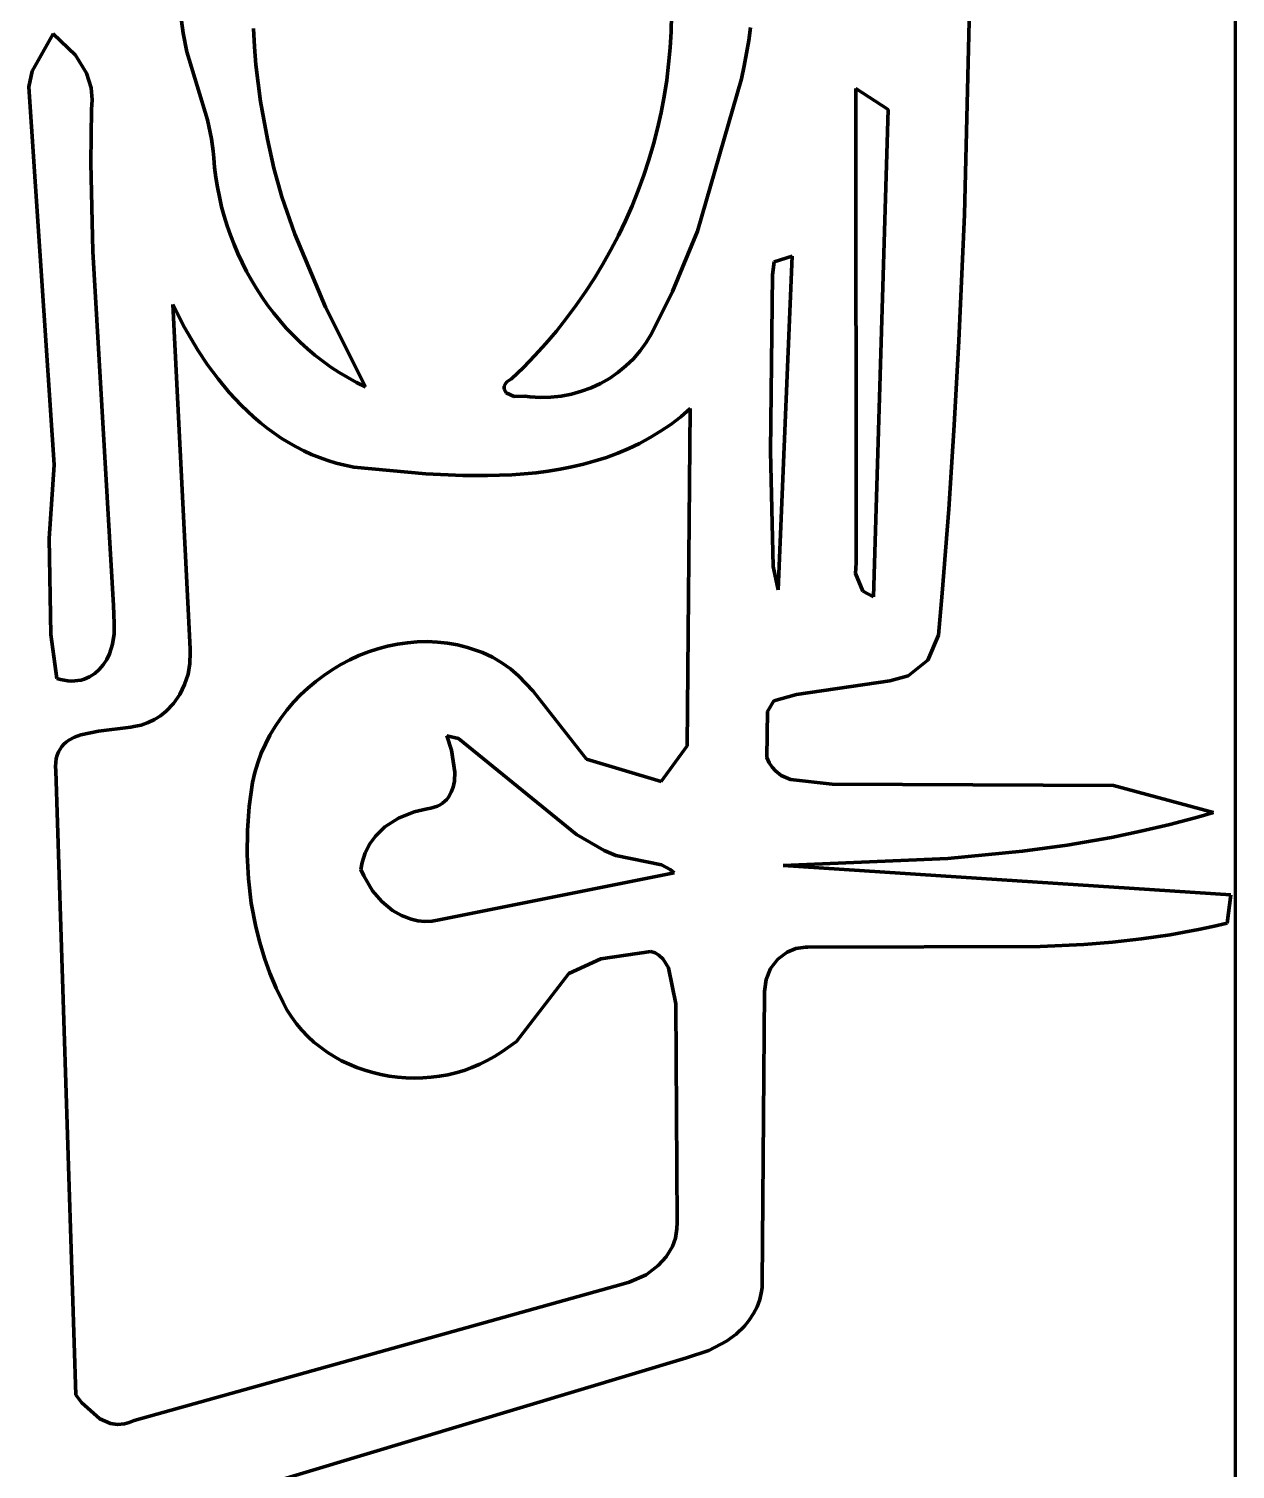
# Model space of a CAD drawing. Header units: millimetres. Extents: x 0 to 14, y 0 to 17.6.
# Drawn here: x 12.644 to 14.014, y 12.651 to 14.287 of the extents above; entities that cross this region are included whole.
import ezdxf

# ---------------------------------------------------------------- set-up
doc = ezdxf.new("R2010")
doc.units = ezdxf.units.MM
doc.layers.add('color#010506ff', color=7, linetype='CONTINUOUS', lineweight=100)
doc.layers.add('color#ffffffff', color=7, linetype='CONTINUOUS', lineweight=100)

msp = doc.modelspace()

# ---------------------------------------------------------------- linework, layer by layer
at = {"layer": 'color#010506ff'}
for p, q in [((13.7236, 14.7941), (13.7064, 14.0758)), ((13.3736, 14.302), (13.3731, 14.2834)), ((12.817, 14.2956), (12.8188, 14.2815)), ((12.8188, 14.2815), (12.8233, 14.2604)), ((12.8999, 14.2663), (12.8987, 14.287)), ((13.3731, 14.2834), (13.3721, 14.2649)), ((13.4613, 14.2735), (13.4632, 14.2882)), ((12.6715, 14.2809), (12.6476, 14.2386)), ((12.6968, 14.2567), (12.6715, 14.2809)), ((12.9017, 14.2456), (12.8999, 14.2663)), ((13.3721, 14.2649), (13.3704, 14.2465)), ((13.4589, 14.2589), (13.4613, 14.2735)), ((12.7092, 14.2361), (12.6968, 14.2567)), ((12.8233, 14.2604), (12.8466, 14.1832)), ((13.4562, 14.2444), (13.4589, 14.2589)), ((12.6476, 14.2386), (12.6437, 14.2206)), ((12.7143, 14.2197), (12.7092, 14.2361)), ((12.9041, 14.2249), (12.9017, 14.2456)), ((13.3704, 14.2465), (13.3682, 14.2281)), ((13.4531, 14.2299), (13.4562, 14.2444)), ((12.6437, 14.2206), (12.6444, 14.2095)), ((12.7157, 14.2058), (12.7143, 14.2197)), ((12.907, 14.2042), (12.9041, 14.2249)), ((13.3682, 14.2281), (13.3653, 14.2098)), ((13.403, 14.0568), (13.4531, 14.2299)), ((13.5831, 14.219), (13.5833, 13.68)), ((13.6197, 14.1949), (13.5831, 14.219)), ((12.6444, 14.2095), (12.6726, 13.7913)), ((12.715, 14.1949), (12.7157, 14.2058)), ((12.9107, 14.1835), (12.907, 14.2042)), ((13.3653, 14.2098), (13.3618, 14.1916)), ((12.7142, 14.1344), (12.715, 14.1949)), ((12.8466, 14.1832), (12.8513, 14.1618)), ((12.9146, 14.1613), (12.9107, 14.1835)), ((13.3618, 14.1916), (13.3577, 14.1735)), ((13.6029, 13.6413), (13.6197, 14.1949)), ((13.3577, 14.1735), (13.3531, 14.1556)), ((12.8513, 14.1618), (12.8532, 14.1475)), ((12.922, 14.1283), (12.9146, 14.1613)), ((13.3531, 14.1556), (13.3479, 14.1378)), ((12.7162, 14.0338), (12.7142, 14.1344)), ((12.8532, 14.1475), (12.8537, 14.1402)), ((12.8537, 14.1402), (12.8547, 14.129)), ((13.3479, 14.1378), (13.3421, 14.1202)), ((12.8547, 14.129), (12.8561, 14.1178)), ((12.8561, 14.1178), (12.8579, 14.1067)), ((12.9312, 14.0959), (12.922, 14.1283)), ((13.3421, 14.1202), (13.3357, 14.1029)), ((12.8579, 14.1067), (12.8601, 14.0956)), ((13.3357, 14.1029), (13.3288, 14.0857)), ((12.8601, 14.0956), (12.8627, 14.0846)), ((12.9457, 14.0534), (12.9312, 14.0959)), ((13.3288, 14.0857), (13.3213, 14.0687)), ((12.8627, 14.0846), (12.8657, 14.0738)), ((12.8657, 14.0738), (12.869, 14.063)), ((13.3213, 14.0687), (13.3133, 14.052)), ((13.7064, 14.0758), (13.7001, 13.9323)), ((12.869, 14.063), (12.8727, 14.0523)), ((12.8727, 14.0523), (12.8768, 14.0418)), ((12.9808, 13.9706), (12.9457, 14.0534)), ((13.3749, 13.9881), (13.403, 14.0568)), ((12.8768, 14.0418), (12.8812, 14.0314)), ((13.3133, 14.052), (13.3048, 14.0355)), ((12.7398, 13.6315), (12.7162, 14.0338)), ((12.8812, 14.0314), (12.8859, 14.0212)), ((12.8859, 14.0212), (12.8911, 14.0111)), ((13.3048, 14.0355), (13.2957, 14.0194)), ((13.4902, 14.0218), (13.4884, 14.0071)), ((13.5108, 14.0285), (13.4902, 14.0218)), ((13.4949, 13.6493), (13.5108, 14.0285)), ((12.8911, 14.0111), (12.8965, 14.0012)), ((13.2862, 14.0035), (13.2761, 13.9879)), ((13.2957, 14.0194), (13.2862, 14.0035)), ((13.4884, 14.0071), (13.4861, 13.8065)), ((12.8965, 14.0012), (12.9023, 13.9916)), ((12.9023, 13.9916), (12.9084, 13.9821)), ((13.2761, 13.9879), (13.2655, 13.9727)), ((13.3512, 13.9408), (13.3749, 13.9881)), ((12.8071, 13.9734), (12.8269, 13.5823)), ((12.8205, 13.9472), (12.8071, 13.9734)), ((12.9084, 13.9821), (12.9149, 13.9729)), ((12.9149, 13.9729), (12.9216, 13.9639)), ((13.0261, 13.8801), (12.9808, 13.9706)), ((13.2655, 13.9727), (13.2544, 13.9578)), ((12.9216, 13.9639), (12.9287, 13.9552)), ((12.9287, 13.9552), (12.9361, 13.9468)), ((13.2544, 13.9578), (13.2429, 13.9433)), ((12.8356, 13.9215), (12.8205, 13.9472)), ((12.9361, 13.9468), (12.9438, 13.9386)), ((12.9438, 13.9386), (12.9518, 13.9307)), ((13.2429, 13.9433), (13.2308, 13.9292)), ((13.345, 13.9304), (13.3512, 13.9408)), ((12.8467, 13.905), (12.8356, 13.9215)), ((12.9518, 13.9307), (12.9601, 13.9232)), ((12.9601, 13.9232), (12.9687, 13.9159)), ((13.2308, 13.9292), (13.2183, 13.9154)), ((13.3381, 13.9208), (13.345, 13.9304)), ((13.7001, 13.9323), (13.6948, 13.8366)), ((12.8586, 13.889), (12.8467, 13.905)), ((12.9687, 13.9159), (12.9776, 13.909)), ((12.9776, 13.909), (12.9868, 13.9025)), ((13.2183, 13.9154), (13.2054, 13.9021)), ((13.3219, 13.9037), (13.3303, 13.9119)), ((13.3303, 13.9119), (13.3381, 13.9208)), ((12.8714, 13.8737), (12.8586, 13.889)), ((12.9868, 13.9025), (12.9962, 13.8963)), ((12.9962, 13.8963), (13.0059, 13.8905)), ((13.0059, 13.8905), (13.0159, 13.8851)), ((13.1919, 13.8892), (13.1899, 13.888)), ((13.2054, 13.9021), (13.1919, 13.8892)), ((13.2929, 13.8839), (13.3031, 13.8896)), ((13.3031, 13.8896), (13.3128, 13.8963)), ((13.3128, 13.8963), (13.3219, 13.9037)), ((12.8849, 13.8592), (12.8714, 13.8737)), ((13.0159, 13.8851), (13.0261, 13.8801)), ((13.1846, 13.883), (13.1835, 13.8806)), ((13.1835, 13.8806), (13.1835, 13.8772)), ((13.1835, 13.8772), (13.186, 13.8733)), ((13.1867, 13.8855), (13.1846, 13.883)), ((13.186, 13.8733), (13.1949, 13.869)), ((13.1899, 13.888), (13.1867, 13.8855)), ((13.26, 13.8717), (13.2713, 13.8749)), ((13.2713, 13.8749), (13.2823, 13.8789)), ((13.2823, 13.8789), (13.2929, 13.8839)), ((12.892, 13.8523), (12.8849, 13.8592)), ((13.1949, 13.869), (13.207, 13.8695)), ((13.207, 13.8695), (13.2129, 13.8687)), ((13.2129, 13.8687), (13.2248, 13.868)), ((13.2248, 13.868), (13.2367, 13.8683)), ((13.2367, 13.8683), (13.2484, 13.8695)), ((13.2484, 13.8695), (13.26, 13.8717)), ((12.8992, 13.8456), (12.892, 13.8523)), ((12.9067, 13.8392), (12.8992, 13.8456)), ((13.3841, 13.8459), (13.3728, 13.8373)), ((13.395, 13.8553), (13.3841, 13.8459)), ((13.3914, 13.4722), (13.395, 13.8553)), ((12.9144, 13.8331), (12.9067, 13.8392)), ((12.9223, 13.8273), (12.9144, 13.8331)), ((12.9304, 13.8218), (12.9223, 13.8273)), ((13.3613, 13.8295), (13.3494, 13.8223)), ((13.3728, 13.8373), (13.3613, 13.8295)), ((13.6948, 13.8366), (13.6886, 13.7411)), ((12.9387, 13.8167), (12.9304, 13.8218)), ((12.9472, 13.8118), (12.9387, 13.8167)), ((12.9559, 13.8074), (12.9472, 13.8118)), ((12.9649, 13.8033), (12.9559, 13.8074)), ((13.3251, 13.8099), (13.3125, 13.8046)), ((13.3374, 13.8158), (13.3251, 13.8099)), ((13.3494, 13.8223), (13.3374, 13.8158)), ((12.6726, 13.7913), (12.6669, 13.7077)), ((12.974, 13.7996), (12.9649, 13.8033)), ((12.9834, 13.7963), (12.974, 13.7996)), ((12.9929, 13.7934), (12.9834, 13.7963)), ((13.0027, 13.7909), (12.9929, 13.7934)), ((13.0127, 13.7889), (13.0027, 13.7909)), ((13.2738, 13.7922), (13.2605, 13.789)), ((13.2869, 13.7958), (13.2738, 13.7922)), ((13.2998, 13.7999), (13.2869, 13.7958)), ((13.3125, 13.8046), (13.2998, 13.7999)), ((13.4861, 13.8065), (13.489, 13.6758)), ((13.0947, 13.7813), (13.0127, 13.7889)), ((13.1366, 13.7793), (13.0947, 13.7813)), ((13.1645, 13.7792), (13.1366, 13.7793)), ((13.1784, 13.7795), (13.1645, 13.7792)), ((13.1923, 13.7801), (13.1784, 13.7795)), ((13.2062, 13.7811), (13.1923, 13.7801)), ((13.2199, 13.7825), (13.2062, 13.7811)), ((13.2335, 13.7842), (13.2199, 13.7825)), ((13.2471, 13.7864), (13.2335, 13.7842)), ((13.2605, 13.789), (13.2471, 13.7864)), ((13.6886, 13.7411), (13.6811, 13.6456)), ((12.6669, 13.7077), (12.6686, 13.5988)), ((13.5833, 13.68), (13.5826, 13.6678)), ((13.489, 13.6758), (13.4949, 13.6493)), ((13.5826, 13.6678), (13.5909, 13.648)), ((13.5909, 13.648), (13.6029, 13.6413)), ((13.6811, 13.6456), (13.677, 13.5978)), ((12.7405, 13.6113), (12.7398, 13.6315)), ((12.7405, 13.5993), (12.7405, 13.6113)), ((12.6686, 13.5988), (12.6755, 13.5489)), ((12.7388, 13.5877), (12.7405, 13.5993)), ((13.677, 13.5978), (13.6649, 13.5694)), ((12.7353, 13.5769), (12.7388, 13.5877)), ((12.8271, 13.5782), (12.8267, 13.5658)), ((12.8269, 13.5823), (12.8271, 13.5782)), ((13.0186, 13.5747), (13.0293, 13.5789)), ((13.0293, 13.5789), (13.0401, 13.5825)), ((13.0401, 13.5825), (13.0512, 13.5854)), ((13.0512, 13.5854), (13.0623, 13.5878)), ((13.0623, 13.5878), (13.0736, 13.5894)), ((13.0736, 13.5894), (13.0849, 13.5904)), ((13.0849, 13.5904), (13.0963, 13.5906)), ((13.0963, 13.5906), (13.1078, 13.5901)), ((13.1078, 13.5901), (13.1192, 13.5888)), ((13.1192, 13.5888), (13.1306, 13.5868)), ((13.1306, 13.5868), (13.1419, 13.584)), ((13.1419, 13.584), (13.1531, 13.5803)), ((13.1531, 13.5803), (13.1591, 13.5781)), ((13.1591, 13.5781), (13.1648, 13.5756)), ((12.7237, 13.5589), (12.7282, 13.5642)), ((12.7282, 13.5642), (12.7321, 13.5703)), ((12.7321, 13.5703), (12.7353, 13.5769)), ((12.8267, 13.5658), (12.8245, 13.5536)), ((12.9882, 13.5586), (12.9981, 13.5645)), ((12.9981, 13.5645), (13.0082, 13.5699)), ((13.0082, 13.5699), (13.0186, 13.5747)), ((13.1648, 13.5756), (13.1704, 13.5729)), ((13.1704, 13.5729), (13.1808, 13.5667)), ((13.1808, 13.5667), (13.1906, 13.5596)), ((13.6649, 13.5694), (13.6423, 13.5519)), ((12.6755, 13.5489), (12.6798, 13.5476)), ((12.6798, 13.5476), (12.684, 13.5467)), ((12.684, 13.5467), (12.688, 13.5461)), ((12.688, 13.5461), (12.692, 13.5458)), ((12.692, 13.5458), (12.6958, 13.5459)), ((12.6958, 13.5459), (12.6994, 13.5463)), ((12.6994, 13.5463), (12.703, 13.5469)), ((12.703, 13.5469), (12.7064, 13.5479)), ((12.7064, 13.5479), (12.7127, 13.5506)), ((12.7127, 13.5506), (12.7185, 13.5543)), ((12.7185, 13.5543), (12.7237, 13.5589)), ((12.8245, 13.5536), (12.8206, 13.5418)), ((12.9607, 13.5378), (12.9695, 13.5453)), ((12.9695, 13.5453), (12.9787, 13.5522)), ((12.9787, 13.5522), (12.9882, 13.5586)), ((13.1906, 13.5596), (13.1998, 13.5518)), ((13.1998, 13.5518), (13.2166, 13.5344)), ((13.6217, 13.5459), (13.5155, 13.5305)), ((13.6423, 13.5519), (13.6217, 13.5459)), ((12.8151, 13.5307), (12.8081, 13.5205)), ((12.8206, 13.5418), (12.8151, 13.5307)), ((12.9444, 13.5217), (12.9523, 13.53)), ((12.9523, 13.53), (12.9607, 13.5378)), ((13.2166, 13.5344), (13.2771, 13.4571)), ((13.5155, 13.5305), (13.4897, 13.5232)), ((12.8081, 13.5205), (12.7997, 13.5116)), ((12.9299, 13.5038), (12.9369, 13.5129)), ((12.9369, 13.5129), (12.9444, 13.5217)), ((13.4897, 13.5232), (13.4826, 13.5114)), ((12.7792, 13.4986), (12.7713, 13.4959)), ((12.7866, 13.5021), (12.7792, 13.4986)), ((12.7934, 13.5065), (12.7866, 13.5021)), ((12.7997, 13.5116), (12.7934, 13.5065)), ((12.9235, 13.4943), (12.9299, 13.5038)), ((13.4826, 13.5114), (13.482, 13.4589)), ((12.6954, 13.4821), (12.689, 13.4786)), ((12.7027, 13.4849), (12.6954, 13.4821)), ((12.7228, 13.4891), (12.7027, 13.4849)), ((12.7594, 13.4935), (12.7228, 13.4891)), ((12.763, 13.4942), (12.7594, 13.4935)), ((12.7713, 13.4959), (12.763, 13.4942)), ((12.9124, 13.4743), (12.9176, 13.4845)), ((12.9176, 13.4845), (12.9235, 13.4943)), ((13.1183, 13.4836), (13.1236, 13.4675)), ((13.1317, 13.4806), (13.1183, 13.4836)), ((13.2656, 13.3714), (13.1317, 13.4806)), ((12.6773, 13.4653), (12.6759, 13.4617)), ((12.6791, 13.4685), (12.6773, 13.4653)), ((12.6811, 13.4715), (12.6791, 13.4685)), ((12.6835, 13.4741), (12.6811, 13.4715)), ((12.6861, 13.4765), (12.6835, 13.4741)), ((12.689, 13.4786), (12.6861, 13.4765)), ((12.9037, 13.453), (12.9077, 13.4638)), ((12.9077, 13.4638), (12.9124, 13.4743)), ((13.1236, 13.4675), (13.1274, 13.4425)), ((13.362, 13.4317), (13.3914, 13.4722)), ((12.6743, 13.4535), (12.6741, 13.4489)), ((12.6741, 13.4489), (12.6743, 13.4438)), ((12.6749, 13.4578), (12.6743, 13.4535)), ((12.6759, 13.4617), (12.6749, 13.4578)), ((12.9004, 13.4419), (12.9037, 13.453)), ((13.2771, 13.4571), (13.362, 13.4317)), ((13.482, 13.4589), (13.4846, 13.453)), ((13.4846, 13.453), (13.4878, 13.4479)), ((13.4878, 13.4479), (13.4916, 13.4437)), ((12.6743, 13.4438), (12.6972, 12.7352)), ((12.894, 13.4035), (12.8978, 13.4306)), ((12.8978, 13.4306), (12.9004, 13.4419)), ((13.127, 13.432), (13.1257, 13.4255)), ((13.1274, 13.4425), (13.127, 13.432)), ((13.4916, 13.4437), (13.4983, 13.4386)), ((13.4983, 13.4386), (13.5088, 13.4339)), ((13.5088, 13.4339), (13.5561, 13.4289)), ((13.1235, 13.4195), (13.1204, 13.414)), ((13.1257, 13.4255), (13.1235, 13.4195)), ((13.5561, 13.4289), (13.8758, 13.4273)), ((13.8758, 13.4273), (13.9891, 13.3966)), ((12.892, 13.3761), (12.894, 13.4035)), ((13.0962, 13.4008), (13.0813, 13.3974)), ((13.1004, 13.4015), (13.0962, 13.4008)), ((13.1042, 13.4025), (13.1004, 13.4015)), ((13.1077, 13.4038), (13.1042, 13.4025)), ((13.1108, 13.4054), (13.1077, 13.4038)), ((13.1137, 13.4072), (13.1108, 13.4054)), ((13.1162, 13.4093), (13.1137, 13.4072)), ((13.1184, 13.4115), (13.1162, 13.4093)), ((13.1204, 13.414), (13.1184, 13.4115)), ((13.0637, 13.3903), (13.048, 13.3801)), ((13.0813, 13.3974), (13.0637, 13.3903)), ((13.9397, 13.383), (13.9066, 13.3752)), ((13.9727, 13.3918), (13.9397, 13.383)), ((13.9891, 13.3966), (13.9727, 13.3918)), ((12.8917, 13.3486), (12.892, 13.3761)), ((13.0374, 13.3697), (13.0309, 13.3608)), ((13.048, 13.3801), (13.0374, 13.3697)), ((13.297, 13.3535), (13.2656, 13.3714)), ((13.8733, 13.3683), (13.823, 13.3596)), ((13.9066, 13.3752), (13.8733, 13.3683)), ((13.0258, 13.3508), (13.0223, 13.3397)), ((13.0309, 13.3608), (13.0258, 13.3508)), ((13.3103, 13.3477), (13.297, 13.3535)), ((13.7724, 13.3527), (13.6876, 13.3444)), ((13.823, 13.3596), (13.7724, 13.3527)), ((12.8931, 13.3211), (12.8917, 13.3486)), ((13.0223, 13.3397), (13.0209, 13.3319)), ((13.3622, 13.3372), (13.3103, 13.3477)), ((13.3723, 13.3317), (13.3622, 13.3372)), ((13.6876, 13.3444), (13.5004, 13.3365)), ((13.5004, 13.3365), (14.0089, 13.3029)), ((12.8964, 13.2937), (12.8931, 13.3211)), ((13.0209, 13.3319), (13.024, 13.3246)), ((13.024, 13.3246), (13.0342, 13.3075)), ((13.1099, 13.2746), (13.3768, 13.3279)), ((13.3768, 13.3279), (13.3723, 13.3317)), ((13.0342, 13.3075), (13.0447, 13.2954)), ((14.0089, 13.3029), (14.0046, 13.271)), ((12.9015, 13.2666), (12.8964, 13.2937)), ((13.0447, 13.2954), (13.0569, 13.2853)), ((13.0569, 13.2853), (13.0671, 13.2794)), ((13.0671, 13.2794), (13.0781, 13.2753)), ((13.0781, 13.2753), (13.0857, 13.2736)), ((13.0857, 13.2736), (13.0936, 13.2729)), ((13.0936, 13.2729), (13.1017, 13.2732)), ((13.1017, 13.2732), (13.1099, 13.2746)), ((13.9885, 13.2672), (13.9723, 13.2637)), ((14.0046, 13.271), (13.9885, 13.2672)), ((12.906, 13.2488), (12.9015, 13.2666)), ((13.9073, 13.253), (13.8746, 13.2494)), ((13.9399, 13.2578), (13.9073, 13.253)), ((13.9561, 13.2606), (13.9399, 13.2578)), ((13.9723, 13.2637), (13.9561, 13.2606)), ((12.9113, 13.2313), (12.906, 13.2488)), ((13.35, 13.2387), (13.2934, 13.2305)), ((13.355, 13.237), (13.35, 13.2387)), ((13.3592, 13.2346), (13.355, 13.237)), ((13.3643, 13.2299), (13.3592, 13.2346)), ((13.5049, 13.2379), (13.4943, 13.2299)), ((13.5148, 13.242), (13.5049, 13.2379)), ((13.5257, 13.2437), (13.5148, 13.242)), ((13.5286, 13.2436), (13.5257, 13.2437)), ((13.7924, 13.2442), (13.5286, 13.2436)), ((13.8418, 13.2467), (13.7924, 13.2442)), ((13.8746, 13.2494), (13.8418, 13.2467)), ((12.9175, 13.2141), (12.9113, 13.2313)), ((13.2934, 13.2305), (13.2571, 13.2137)), ((13.3701, 13.22), (13.3643, 13.2299)), ((13.3786, 13.1793), (13.3701, 13.22)), ((13.4861, 13.2193), (13.481, 13.2068)), ((13.4943, 13.2299), (13.4861, 13.2193)), ((12.9245, 13.1972), (12.9175, 13.2141)), ((13.2571, 13.2137), (13.1976, 13.1366)), ((13.481, 13.2068), (13.4793, 13.1931)), ((12.9324, 13.1807), (12.9245, 13.1972)), ((13.4793, 13.1931), (13.4768, 12.8619)), ((12.9367, 13.1726), (12.9324, 13.1807)), ((12.942, 13.1643), (12.9367, 13.1726)), ((13.3799, 12.9309), (13.3786, 13.1793)), ((12.9477, 13.1565), (12.942, 13.1643)), ((12.9539, 13.1492), (12.9477, 13.1565)), ((12.9605, 13.1423), (12.9539, 13.1492)), ((12.9675, 13.1358), (12.9605, 13.1423)), ((13.1976, 13.1366), (13.1808, 13.1248)), ((12.9749, 13.1299), (12.9675, 13.1358)), ((12.9826, 13.1243), (12.9749, 13.1299)), ((12.9906, 13.1193), (12.9826, 13.1243)), ((13.1808, 13.1248), (13.1727, 13.1195)), ((12.9989, 13.1147), (12.9906, 13.1193)), ((13.0074, 13.1106), (12.9989, 13.1147)), ((13.0162, 13.107), (13.0074, 13.1106)), ((13.0252, 13.1038), (13.0162, 13.107)), ((13.0343, 13.1011), (13.0252, 13.1038)), ((13.138, 13.1037), (13.1288, 13.101)), ((13.147, 13.1069), (13.138, 13.1037)), ((13.1558, 13.1106), (13.147, 13.1069)), ((13.1644, 13.1148), (13.1558, 13.1106)), ((13.1727, 13.1195), (13.1644, 13.1148)), ((13.0436, 13.0989), (13.0343, 13.1011)), ((13.0529, 13.0972), (13.0436, 13.0989)), ((13.0624, 13.0959), (13.0529, 13.0972)), ((13.072, 13.0952), (13.0624, 13.0959)), ((13.0815, 13.0949), (13.072, 13.0952)), ((13.0911, 13.0951), (13.0815, 13.0949)), ((13.1006, 13.0958), (13.0911, 13.0951)), ((13.1101, 13.0971), (13.1006, 13.0958)), ((13.1195, 13.0988), (13.1101, 13.0971)), ((13.1288, 13.101), (13.1195, 13.0988)), ((13.378, 12.9133), (13.3798, 12.9237)), ((13.3798, 12.9237), (13.3799, 12.9309)), ((13.3746, 12.9037), (13.378, 12.9133)), ((13.3586, 12.8819), (13.3677, 12.892)), ((13.3677, 12.892), (13.3746, 12.9037)), ((13.3447, 12.8716), (13.3586, 12.8819)), ((12.7634, 12.7061), (13.3191, 12.8613)), ((13.3191, 12.8613), (13.3257, 12.8631)), ((13.3257, 12.8631), (13.3447, 12.8716)), ((13.4768, 12.8619), (13.4765, 12.8572)), ((13.4739, 12.8436), (13.4708, 12.8352)), ((13.4759, 12.8525), (13.4739, 12.8436)), ((13.4765, 12.8572), (13.4759, 12.8525)), ((13.4669, 12.8274), (13.462, 12.8201)), ((13.4708, 12.8352), (13.4669, 12.8274)), ((13.4565, 12.8133), (13.4469, 12.8042)), ((13.462, 12.8201), (13.4565, 12.8133)), ((13.436, 12.7962), (13.4161, 12.7856)), ((13.4469, 12.8042), (13.436, 12.7962)), ((13.3906, 12.7771), (12.772, 12.5914)), ((13.4161, 12.7856), (13.3906, 12.7771)), ((12.6972, 12.7352), (12.7036, 12.7264)), ((12.7036, 12.7264), (12.7242, 12.708)), ((12.7242, 12.708), (12.7365, 12.7028)), ((12.7365, 12.7028), (12.7443, 12.7016)), ((12.7443, 12.7016), (12.7523, 12.7022)), ((12.7523, 12.7022), (12.7578, 12.7037)), ((12.7578, 12.7037), (12.7634, 12.7061))]:
    msp.add_line(p, q, dxfattribs=at)
at = {"layer": 'color#ffffffff'}
for p, q in [((14.0139, 17.5556), (14.0139, 0)), ((13.7064, 14.0758), (13.7236, 14.7941)), ((13.3731, 14.2834), (13.3736, 14.302)), ((12.8188, 14.2815), (12.817, 14.2956)), ((12.8233, 14.2604), (12.8188, 14.2815)), ((12.8987, 14.287), (12.8999, 14.2663)), ((13.3721, 14.2649), (13.3731, 14.2834)), ((13.4632, 14.2882), (13.4613, 14.2735)), ((12.6476, 14.2386), (12.6715, 14.2809)), ((12.6715, 14.2809), (12.6968, 14.2567)), ((12.8999, 14.2663), (12.9017, 14.2456)), ((13.3704, 14.2465), (13.3721, 14.2649)), ((13.4613, 14.2735), (13.4589, 14.2589)), ((12.6968, 14.2567), (12.7092, 14.2361)), ((12.8466, 14.1832), (12.8233, 14.2604)), ((13.4589, 14.2589), (13.4562, 14.2444)), ((12.6437, 14.2206), (12.6476, 14.2386)), ((12.7092, 14.2361), (12.7143, 14.2197)), ((12.9017, 14.2456), (12.9041, 14.2249)), ((13.3682, 14.2281), (13.3704, 14.2465)), ((13.4562, 14.2444), (13.4531, 14.2299)), ((12.6444, 14.2095), (12.6437, 14.2206)), ((12.7143, 14.2197), (12.7157, 14.2058)), ((12.9041, 14.2249), (12.907, 14.2042)), ((13.3653, 14.2098), (13.3682, 14.2281)), ((13.4531, 14.2299), (13.403, 14.0568)), ((13.5831, 14.219), (13.6197, 14.1949)), ((13.5833, 13.68), (13.5831, 14.219)), ((12.6726, 13.7913), (12.6444, 14.2095)), ((12.7157, 14.2058), (12.715, 14.1949)), ((12.907, 14.2042), (12.9107, 14.1835)), ((13.3618, 14.1916), (13.3653, 14.2098)), ((12.715, 14.1949), (12.7142, 14.1344)), ((12.8513, 14.1618), (12.8466, 14.1832)), ((12.9107, 14.1835), (12.9146, 14.1613)), ((13.3577, 14.1735), (13.3618, 14.1916)), ((13.6197, 14.1949), (13.6029, 13.6413)), ((13.3531, 14.1556), (13.3577, 14.1735)), ((12.8532, 14.1475), (12.8513, 14.1618)), ((12.9146, 14.1613), (12.922, 14.1283)), ((13.3479, 14.1378), (13.3531, 14.1556)), ((12.7142, 14.1344), (12.7162, 14.0338)), ((12.8537, 14.1402), (12.8532, 14.1475)), ((12.8547, 14.129), (12.8537, 14.1402)), ((13.3421, 14.1202), (13.3479, 14.1378)), ((12.8561, 14.1178), (12.8547, 14.129)), ((12.8579, 14.1067), (12.8561, 14.1178)), ((12.922, 14.1283), (12.9312, 14.0959)), ((13.3357, 14.1029), (13.3421, 14.1202)), ((12.8601, 14.0956), (12.8579, 14.1067)), ((13.3288, 14.0857), (13.3357, 14.1029)), ((12.8627, 14.0846), (12.8601, 14.0956)), ((12.9312, 14.0959), (12.9457, 14.0534)), ((13.3213, 14.0687), (13.3288, 14.0857)), ((12.8657, 14.0738), (12.8627, 14.0846)), ((12.869, 14.063), (12.8657, 14.0738)), ((13.3133, 14.052), (13.3213, 14.0687)), ((13.7001, 13.9323), (13.7064, 14.0758)), ((12.8727, 14.0523), (12.869, 14.063)), ((12.8768, 14.0418), (12.8727, 14.0523)), ((12.9457, 14.0534), (12.9808, 13.9706)), ((13.403, 14.0568), (13.3749, 13.9881)), ((12.8812, 14.0314), (12.8768, 14.0418)), ((13.3048, 14.0355), (13.3133, 14.052)), ((12.7162, 14.0338), (12.7398, 13.6315)), ((12.8859, 14.0212), (12.8812, 14.0314)), ((12.8911, 14.0111), (12.8859, 14.0212)), ((13.2957, 14.0194), (13.3048, 14.0355)), ((13.4884, 14.0071), (13.4902, 14.0218)), ((13.4902, 14.0218), (13.5108, 14.0285)), ((13.5108, 14.0285), (13.4949, 13.6493)), ((12.8965, 14.0012), (12.8911, 14.0111)), ((13.2761, 13.9879), (13.2862, 14.0035)), ((13.2862, 14.0035), (13.2957, 14.0194)), ((13.4861, 13.8065), (13.4884, 14.0071)), ((12.9023, 13.9916), (12.8965, 14.0012)), ((12.9084, 13.9821), (12.9023, 13.9916)), ((13.2655, 13.9727), (13.2761, 13.9879)), ((13.3749, 13.9881), (13.3512, 13.9408)), ((12.8071, 13.9734), (12.8205, 13.9472)), ((12.8269, 13.5823), (12.8071, 13.9734)), ((12.9149, 13.9729), (12.9084, 13.9821)), ((12.9216, 13.9639), (12.9149, 13.9729)), ((12.9808, 13.9706), (13.0261, 13.8801)), ((13.2544, 13.9578), (13.2655, 13.9727)), ((12.9287, 13.9552), (12.9216, 13.9639)), ((12.9361, 13.9468), (12.9287, 13.9552)), ((13.2429, 13.9433), (13.2544, 13.9578)), ((12.8205, 13.9472), (12.8356, 13.9215)), ((12.9438, 13.9386), (12.9361, 13.9468)), ((12.9518, 13.9307), (12.9438, 13.9386)), ((13.2308, 13.9292), (13.2429, 13.9433)), ((13.3512, 13.9408), (13.345, 13.9304)), ((12.8356, 13.9215), (12.8467, 13.905)), ((12.9601, 13.9232), (12.9518, 13.9307)), ((12.9687, 13.9159), (12.9601, 13.9232)), ((13.2183, 13.9154), (13.2308, 13.9292)), ((13.345, 13.9304), (13.3381, 13.9208)), ((13.6948, 13.8366), (13.7001, 13.9323)), ((12.8467, 13.905), (12.8586, 13.889)), ((12.9776, 13.909), (12.9687, 13.9159)), ((12.9868, 13.9025), (12.9776, 13.909)), ((13.2054, 13.9021), (13.2183, 13.9154)), ((13.3303, 13.9119), (13.3219, 13.9037)), ((13.3381, 13.9208), (13.3303, 13.9119)), ((12.8586, 13.889), (12.8714, 13.8737)), ((12.9962, 13.8963), (12.9868, 13.9025)), ((13.0059, 13.8905), (12.9962, 13.8963)), ((13.0159, 13.8851), (13.0059, 13.8905)), ((13.1899, 13.888), (13.1919, 13.8892)), ((13.1919, 13.8892), (13.2054, 13.9021)), ((13.3031, 13.8896), (13.2929, 13.8839)), ((13.3128, 13.8963), (13.3031, 13.8896)), ((13.3219, 13.9037), (13.3128, 13.8963)), ((12.8714, 13.8737), (12.8849, 13.8592)), ((13.0261, 13.8801), (13.0159, 13.8851)), ((13.1835, 13.8806), (13.1846, 13.883)), ((13.1835, 13.8772), (13.1835, 13.8806)), ((13.186, 13.8733), (13.1835, 13.8772)), ((13.1846, 13.883), (13.1867, 13.8855)), ((13.1949, 13.869), (13.186, 13.8733)), ((13.1867, 13.8855), (13.1899, 13.888)), ((13.2713, 13.8749), (13.26, 13.8717)), ((13.2823, 13.8789), (13.2713, 13.8749)), ((13.2929, 13.8839), (13.2823, 13.8789)), ((12.8849, 13.8592), (12.892, 13.8523)), ((13.207, 13.8695), (13.1949, 13.869)), ((13.2129, 13.8687), (13.207, 13.8695)), ((13.2248, 13.868), (13.2129, 13.8687)), ((13.2367, 13.8683), (13.2248, 13.868)), ((13.2484, 13.8695), (13.2367, 13.8683)), ((13.26, 13.8717), (13.2484, 13.8695)), ((12.892, 13.8523), (12.8992, 13.8456)), ((12.8992, 13.8456), (12.9067, 13.8392)), ((13.3728, 13.8373), (13.3841, 13.8459)), ((13.3841, 13.8459), (13.395, 13.8553)), ((13.395, 13.8553), (13.3914, 13.4722)), ((12.9067, 13.8392), (12.9144, 13.8331)), ((12.9144, 13.8331), (12.9223, 13.8273)), ((12.9223, 13.8273), (12.9304, 13.8218)), ((13.3494, 13.8223), (13.3613, 13.8295)), ((13.3613, 13.8295), (13.3728, 13.8373)), ((13.6886, 13.7411), (13.6948, 13.8366)), ((12.9304, 13.8218), (12.9387, 13.8167)), ((12.9387, 13.8167), (12.9472, 13.8118)), ((12.9472, 13.8118), (12.9559, 13.8074)), ((12.9559, 13.8074), (12.9649, 13.8033)), ((13.3125, 13.8046), (13.3251, 13.8099)), ((13.3251, 13.8099), (13.3374, 13.8158)), ((13.3374, 13.8158), (13.3494, 13.8223)), ((12.6669, 13.7077), (12.6726, 13.7913)), ((12.9649, 13.8033), (12.974, 13.7996)), ((12.974, 13.7996), (12.9834, 13.7963)), ((12.9834, 13.7963), (12.9929, 13.7934)), ((12.9929, 13.7934), (13.0027, 13.7909)), ((13.0027, 13.7909), (13.0127, 13.7889)), ((13.2605, 13.789), (13.2738, 13.7922)), ((13.2738, 13.7922), (13.2869, 13.7958)), ((13.2869, 13.7958), (13.2998, 13.7999)), ((13.2998, 13.7999), (13.3125, 13.8046)), ((13.489, 13.6758), (13.4861, 13.8065)), ((13.0127, 13.7889), (13.0947, 13.7813)), ((13.0947, 13.7813), (13.1366, 13.7793)), ((13.1366, 13.7793), (13.1645, 13.7792)), ((13.1645, 13.7792), (13.1784, 13.7795)), ((13.1784, 13.7795), (13.1923, 13.7801)), ((13.1923, 13.7801), (13.2062, 13.7811)), ((13.2062, 13.7811), (13.2199, 13.7825)), ((13.2199, 13.7825), (13.2335, 13.7842)), ((13.2335, 13.7842), (13.2471, 13.7864)), ((13.2471, 13.7864), (13.2605, 13.789)), ((13.6811, 13.6456), (13.6886, 13.7411)), ((12.6686, 13.5988), (12.6669, 13.7077)), ((13.5826, 13.6678), (13.5833, 13.68)), ((13.4949, 13.6493), (13.489, 13.6758)), ((13.5909, 13.648), (13.5826, 13.6678)), ((13.6029, 13.6413), (13.5909, 13.648)), ((13.677, 13.5978), (13.6811, 13.6456)), ((12.7398, 13.6315), (12.7405, 13.6113)), ((12.7405, 13.6113), (12.7405, 13.5993)), ((12.6755, 13.5489), (12.6686, 13.5988)), ((12.7405, 13.5993), (12.7388, 13.5877)), ((13.6649, 13.5694), (13.677, 13.5978)), ((12.7388, 13.5877), (12.7353, 13.5769)), ((12.8267, 13.5658), (12.8271, 13.5782)), ((12.8271, 13.5782), (12.8269, 13.5823)), ((13.0293, 13.5789), (13.0186, 13.5747)), ((13.0401, 13.5825), (13.0293, 13.5789)), ((13.0512, 13.5854), (13.0401, 13.5825)), ((13.0623, 13.5878), (13.0512, 13.5854)), ((13.0736, 13.5894), (13.0623, 13.5878)), ((13.0849, 13.5904), (13.0736, 13.5894)), ((13.0963, 13.5906), (13.0849, 13.5904)), ((13.1078, 13.5901), (13.0963, 13.5906)), ((13.1192, 13.5888), (13.1078, 13.5901)), ((13.1306, 13.5868), (13.1192, 13.5888)), ((13.1419, 13.584), (13.1306, 13.5868)), ((13.1531, 13.5803), (13.1419, 13.584)), ((13.1591, 13.5781), (13.1531, 13.5803)), ((13.1648, 13.5756), (13.1591, 13.5781)), ((12.7282, 13.5642), (12.7237, 13.5589)), ((12.7321, 13.5703), (12.7282, 13.5642)), ((12.7353, 13.5769), (12.7321, 13.5703)), ((12.8245, 13.5536), (12.8267, 13.5658)), ((12.9981, 13.5645), (12.9882, 13.5586)), ((13.0082, 13.5699), (12.9981, 13.5645)), ((13.0186, 13.5747), (13.0082, 13.5699)), ((13.1704, 13.5729), (13.1648, 13.5756)), ((13.1808, 13.5667), (13.1704, 13.5729)), ((13.1906, 13.5596), (13.1808, 13.5667)), ((13.6423, 13.5519), (13.6649, 13.5694)), ((12.6798, 13.5476), (12.6755, 13.5489)), ((12.684, 13.5467), (12.6798, 13.5476)), ((12.688, 13.5461), (12.684, 13.5467)), ((12.692, 13.5458), (12.688, 13.5461)), ((12.6958, 13.5459), (12.692, 13.5458)), ((12.6994, 13.5463), (12.6958, 13.5459)), ((12.703, 13.5469), (12.6994, 13.5463)), ((12.7064, 13.5479), (12.703, 13.5469)), ((12.7127, 13.5506), (12.7064, 13.5479)), ((12.7185, 13.5543), (12.7127, 13.5506)), ((12.7237, 13.5589), (12.7185, 13.5543)), ((12.8206, 13.5418), (12.8245, 13.5536)), ((12.9695, 13.5453), (12.9607, 13.5378)), ((12.9787, 13.5522), (12.9695, 13.5453)), ((12.9882, 13.5586), (12.9787, 13.5522)), ((13.1998, 13.5518), (13.1906, 13.5596)), ((13.2166, 13.5344), (13.1998, 13.5518)), ((13.5155, 13.5305), (13.6217, 13.5459)), ((13.6217, 13.5459), (13.6423, 13.5519)), ((12.8081, 13.5205), (12.8151, 13.5307)), ((12.8151, 13.5307), (12.8206, 13.5418)), ((12.9523, 13.53), (12.9444, 13.5217)), ((12.9607, 13.5378), (12.9523, 13.53)), ((13.2771, 13.4571), (13.2166, 13.5344)), ((13.4897, 13.5232), (13.5155, 13.5305)), ((12.7997, 13.5116), (12.8081, 13.5205)), ((12.9369, 13.5129), (12.9299, 13.5038)), ((12.9444, 13.5217), (12.9369, 13.5129)), ((13.4826, 13.5114), (13.4897, 13.5232)), ((12.7713, 13.4959), (12.7792, 13.4986)), ((12.7792, 13.4986), (12.7866, 13.5021)), ((12.7866, 13.5021), (12.7934, 13.5065)), ((12.7934, 13.5065), (12.7997, 13.5116)), ((12.9299, 13.5038), (12.9235, 13.4943)), ((13.482, 13.4589), (13.4826, 13.5114)), ((12.689, 13.4786), (12.6954, 13.4821)), ((12.6954, 13.4821), (12.7027, 13.4849)), ((12.7027, 13.4849), (12.7228, 13.4891)), ((12.7228, 13.4891), (12.7594, 13.4935)), ((12.7594, 13.4935), (12.763, 13.4942)), ((12.763, 13.4942), (12.7713, 13.4959)), ((12.9176, 13.4845), (12.9124, 13.4743)), ((12.9235, 13.4943), (12.9176, 13.4845)), ((13.1183, 13.4836), (13.1317, 13.4806)), ((13.1236, 13.4675), (13.1183, 13.4836)), ((13.1317, 13.4806), (13.2656, 13.3714)), ((12.6759, 13.4617), (12.6773, 13.4653)), ((12.6773, 13.4653), (12.6791, 13.4685)), ((12.6791, 13.4685), (12.6811, 13.4715)), ((12.6811, 13.4715), (12.6835, 13.4741)), ((12.6835, 13.4741), (12.6861, 13.4765)), ((12.6861, 13.4765), (12.689, 13.4786)), ((12.9077, 13.4638), (12.9037, 13.453)), ((12.9124, 13.4743), (12.9077, 13.4638)), ((13.1274, 13.4425), (13.1236, 13.4675)), ((13.3914, 13.4722), (13.362, 13.4317)), ((12.6741, 13.4489), (12.6743, 13.4535)), ((12.6743, 13.4438), (12.6741, 13.4489)), ((12.6743, 13.4535), (12.6749, 13.4578)), ((12.6749, 13.4578), (12.6759, 13.4617)), ((12.9037, 13.453), (12.9004, 13.4419)), ((13.362, 13.4317), (13.2771, 13.4571)), ((13.4846, 13.453), (13.482, 13.4589)), ((13.4878, 13.4479), (13.4846, 13.453)), ((13.4916, 13.4437), (13.4878, 13.4479)), ((12.6972, 12.7352), (12.6743, 13.4438)), ((12.8978, 13.4306), (12.894, 13.4035)), ((12.9004, 13.4419), (12.8978, 13.4306)), ((13.1257, 13.4255), (13.127, 13.432)), ((13.127, 13.432), (13.1274, 13.4425)), ((13.4983, 13.4386), (13.4916, 13.4437)), ((13.5088, 13.4339), (13.4983, 13.4386)), ((13.5561, 13.4289), (13.5088, 13.4339)), ((13.1204, 13.414), (13.1235, 13.4195)), ((13.1235, 13.4195), (13.1257, 13.4255)), ((13.8758, 13.4273), (13.5561, 13.4289)), ((13.9891, 13.3966), (13.8758, 13.4273)), ((12.894, 13.4035), (12.892, 13.3761)), ((13.0813, 13.3974), (13.0962, 13.4008)), ((13.0962, 13.4008), (13.1004, 13.4015)), ((13.1004, 13.4015), (13.1042, 13.4025)), ((13.1042, 13.4025), (13.1077, 13.4038)), ((13.1077, 13.4038), (13.1108, 13.4054)), ((13.1108, 13.4054), (13.1137, 13.4072)), ((13.1137, 13.4072), (13.1162, 13.4093)), ((13.1162, 13.4093), (13.1184, 13.4115)), ((13.1184, 13.4115), (13.1204, 13.414)), ((13.048, 13.3801), (13.0637, 13.3903)), ((13.0637, 13.3903), (13.0813, 13.3974)), ((13.9066, 13.3752), (13.9397, 13.383)), ((13.9397, 13.383), (13.9727, 13.3918)), ((13.9727, 13.3918), (13.9891, 13.3966)), ((12.892, 13.3761), (12.8917, 13.3486)), ((13.0309, 13.3608), (13.0374, 13.3697)), ((13.0374, 13.3697), (13.048, 13.3801)), ((13.2656, 13.3714), (13.297, 13.3535)), ((13.823, 13.3596), (13.8733, 13.3683)), ((13.8733, 13.3683), (13.9066, 13.3752)), ((13.0223, 13.3397), (13.0258, 13.3508)), ((13.0258, 13.3508), (13.0309, 13.3608)), ((13.297, 13.3535), (13.3103, 13.3477)), ((13.6876, 13.3444), (13.7724, 13.3527)), ((13.7724, 13.3527), (13.823, 13.3596)), ((12.8917, 13.3486), (12.8931, 13.3211)), ((13.0209, 13.3319), (13.0223, 13.3397)), ((13.3103, 13.3477), (13.3622, 13.3372)), ((13.3622, 13.3372), (13.3723, 13.3317)), ((13.5004, 13.3365), (13.6876, 13.3444)), ((14.0089, 13.3029), (13.5004, 13.3365)), ((12.8931, 13.3211), (12.8964, 13.2937)), ((13.024, 13.3246), (13.0209, 13.3319)), ((13.0342, 13.3075), (13.024, 13.3246)), ((13.3768, 13.3279), (13.1099, 13.2746)), ((13.3723, 13.3317), (13.3768, 13.3279)), ((13.0447, 13.2954), (13.0342, 13.3075)), ((14.0046, 13.271), (14.0089, 13.3029)), ((12.8964, 13.2937), (12.9015, 13.2666)), ((13.0569, 13.2853), (13.0447, 13.2954)), ((13.0671, 13.2794), (13.0569, 13.2853)), ((13.0781, 13.2753), (13.0671, 13.2794)), ((13.0857, 13.2736), (13.0781, 13.2753)), ((13.0936, 13.2729), (13.0857, 13.2736)), ((13.1017, 13.2732), (13.0936, 13.2729)), ((13.1099, 13.2746), (13.1017, 13.2732)), ((13.9723, 13.2637), (13.9885, 13.2672)), ((13.9885, 13.2672), (14.0046, 13.271)), ((12.9015, 13.2666), (12.906, 13.2488)), ((13.8746, 13.2494), (13.9073, 13.253)), ((13.9073, 13.253), (13.9399, 13.2578)), ((13.9399, 13.2578), (13.9561, 13.2606)), ((13.9561, 13.2606), (13.9723, 13.2637)), ((12.906, 13.2488), (12.9113, 13.2313)), ((13.2934, 13.2305), (13.35, 13.2387)), ((13.35, 13.2387), (13.355, 13.237)), ((13.355, 13.237), (13.3592, 13.2346)), ((13.3592, 13.2346), (13.3643, 13.2299)), ((13.4943, 13.2299), (13.5049, 13.2379)), ((13.5049, 13.2379), (13.5148, 13.242)), ((13.5148, 13.242), (13.5257, 13.2437)), ((13.5257, 13.2437), (13.5286, 13.2436)), ((13.5286, 13.2436), (13.7924, 13.2442)), ((13.7924, 13.2442), (13.8418, 13.2467)), ((13.8418, 13.2467), (13.8746, 13.2494)), ((12.9113, 13.2313), (12.9175, 13.2141)), ((13.2571, 13.2137), (13.2934, 13.2305)), ((13.3643, 13.2299), (13.3701, 13.22)), ((13.3701, 13.22), (13.3786, 13.1793)), ((13.481, 13.2068), (13.4861, 13.2193)), ((13.4861, 13.2193), (13.4943, 13.2299)), ((12.9175, 13.2141), (12.9245, 13.1972)), ((13.1976, 13.1366), (13.2571, 13.2137)), ((13.4793, 13.1931), (13.481, 13.2068)), ((12.9245, 13.1972), (12.9324, 13.1807)), ((13.4768, 12.8619), (13.4793, 13.1931)), ((12.9324, 13.1807), (12.9367, 13.1726)), ((12.9367, 13.1726), (12.942, 13.1643)), ((13.3786, 13.1793), (13.3799, 12.9309)), ((12.942, 13.1643), (12.9477, 13.1565)), ((12.9477, 13.1565), (12.9539, 13.1492)), ((12.9539, 13.1492), (12.9605, 13.1423)), ((12.9605, 13.1423), (12.9675, 13.1358)), ((13.1808, 13.1248), (13.1976, 13.1366)), ((12.9675, 13.1358), (12.9749, 13.1299)), ((12.9749, 13.1299), (12.9826, 13.1243)), ((12.9826, 13.1243), (12.9906, 13.1193)), ((13.1727, 13.1195), (13.1808, 13.1248)), ((12.9906, 13.1193), (12.9989, 13.1147)), ((12.9989, 13.1147), (13.0074, 13.1106)), ((13.0074, 13.1106), (13.0162, 13.107)), ((13.0162, 13.107), (13.0252, 13.1038)), ((13.0252, 13.1038), (13.0343, 13.1011)), ((13.1288, 13.101), (13.138, 13.1037)), ((13.138, 13.1037), (13.147, 13.1069)), ((13.147, 13.1069), (13.1558, 13.1106)), ((13.1558, 13.1106), (13.1644, 13.1148)), ((13.1644, 13.1148), (13.1727, 13.1195)), ((13.0343, 13.1011), (13.0436, 13.0989)), ((13.0436, 13.0989), (13.0529, 13.0972)), ((13.0529, 13.0972), (13.0624, 13.0959)), ((13.0624, 13.0959), (13.072, 13.0952)), ((13.072, 13.0952), (13.0815, 13.0949)), ((13.0815, 13.0949), (13.0911, 13.0951)), ((13.0911, 13.0951), (13.1006, 13.0958)), ((13.1006, 13.0958), (13.1101, 13.0971)), ((13.1101, 13.0971), (13.1195, 13.0988)), ((13.1195, 13.0988), (13.1288, 13.101)), ((13.3798, 12.9237), (13.378, 12.9133)), ((13.3799, 12.9309), (13.3798, 12.9237)), ((13.378, 12.9133), (13.3746, 12.9037)), ((13.3677, 12.892), (13.3586, 12.8819)), ((13.3746, 12.9037), (13.3677, 12.892)), ((13.3586, 12.8819), (13.3447, 12.8716)), ((13.3191, 12.8613), (12.7634, 12.7061)), ((13.3257, 12.8631), (13.3191, 12.8613)), ((13.3447, 12.8716), (13.3257, 12.8631)), ((13.4765, 12.8572), (13.4768, 12.8619)), ((13.4708, 12.8352), (13.4739, 12.8436)), ((13.4739, 12.8436), (13.4759, 12.8525)), ((13.4759, 12.8525), (13.4765, 12.8572)), ((13.462, 12.8201), (13.4669, 12.8274)), ((13.4669, 12.8274), (13.4708, 12.8352)), ((13.4469, 12.8042), (13.4565, 12.8133)), ((13.4565, 12.8133), (13.462, 12.8201)), ((13.4161, 12.7856), (13.436, 12.7962)), ((13.436, 12.7962), (13.4469, 12.8042)), ((12.772, 12.5914), (13.3906, 12.7771)), ((13.3906, 12.7771), (13.4161, 12.7856)), ((12.7036, 12.7264), (12.6972, 12.7352)), ((12.7242, 12.708), (12.7036, 12.7264)), ((12.7365, 12.7028), (12.7242, 12.708)), ((12.7443, 12.7016), (12.7365, 12.7028)), ((12.7523, 12.7022), (12.7443, 12.7016)), ((12.7578, 12.7037), (12.7523, 12.7022)), ((12.7634, 12.7061), (12.7578, 12.7037))]:
    msp.add_line(p, q, dxfattribs=at)

doc.saveas('drawing.dxf')
